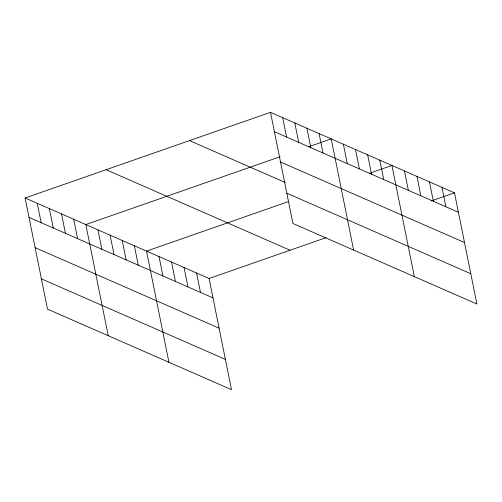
<?xml version="1.0" encoding="UTF-8"?>
<svg xmlns="http://www.w3.org/2000/svg" width="502" height="502" viewBox="0 0 502 502"><rect width="100%" height="100%" fill="white"/><g stroke="black" fill="none" stroke-linecap="round" stroke-linejoin="round"><path stroke-width="0.75" d="M25.1 197.983L209.077 278.491L231.491 389.665L47.514 309.157L25.1 197.983L270.509 112.335L454.486 192.843L476.9 304.017L292.923 223.509L270.509 112.335M280.147 156.731L85.811 224.551L108.231 335.725M308.604 146.797L331.22 138.903L353.634 250.078M288.65 201.515L146.521 251.119L168.942 362.287M369.315 173.366L391.93 165.472L414.351 276.646M209.077 278.491L326.024 237.678M431.136 200.995L454.486 192.843M274.418 131.725L458.395 212.227M280.524 162.014L464.501 242.516M189.524 140.604L285.236 182.483M286.818 193.22L470.794 273.728M106.085 169.72L290.062 250.228M29.009 217.372L212.986 297.874M35.115 247.662L219.092 328.164M41.409 278.867L225.385 359.376M441.973 187.371L445.883 206.755M429.461 181.893L433.37 201.283M416.955 176.422L420.864 195.805M404.443 170.944L408.352 190.333M379.788 160.157L383.697 179.547M367.646 154.842L371.555 174.232M355.504 149.533L359.413 168.917M343.362 144.218L347.271 163.602M319.077 133.588L322.987 152.978M306.935 128.28L310.845 147.663M294.793 122.965L298.703 142.348M282.651 117.65L286.56 137.04M196.564 273.013L200.474 292.402M184.058 267.541L187.961 286.924M171.546 262.069L175.455 281.453M159.034 256.591L162.943 275.981M134.379 245.804L138.288 265.188M122.237 240.489L126.146 259.879M110.095 235.181L114.004 254.564M97.953 229.866L101.862 249.249M73.668 219.236L77.578 238.626M61.526 213.927L65.436 233.311M49.384 208.612L53.294 227.996M37.242 203.297L41.151 222.681"/></g></svg>
